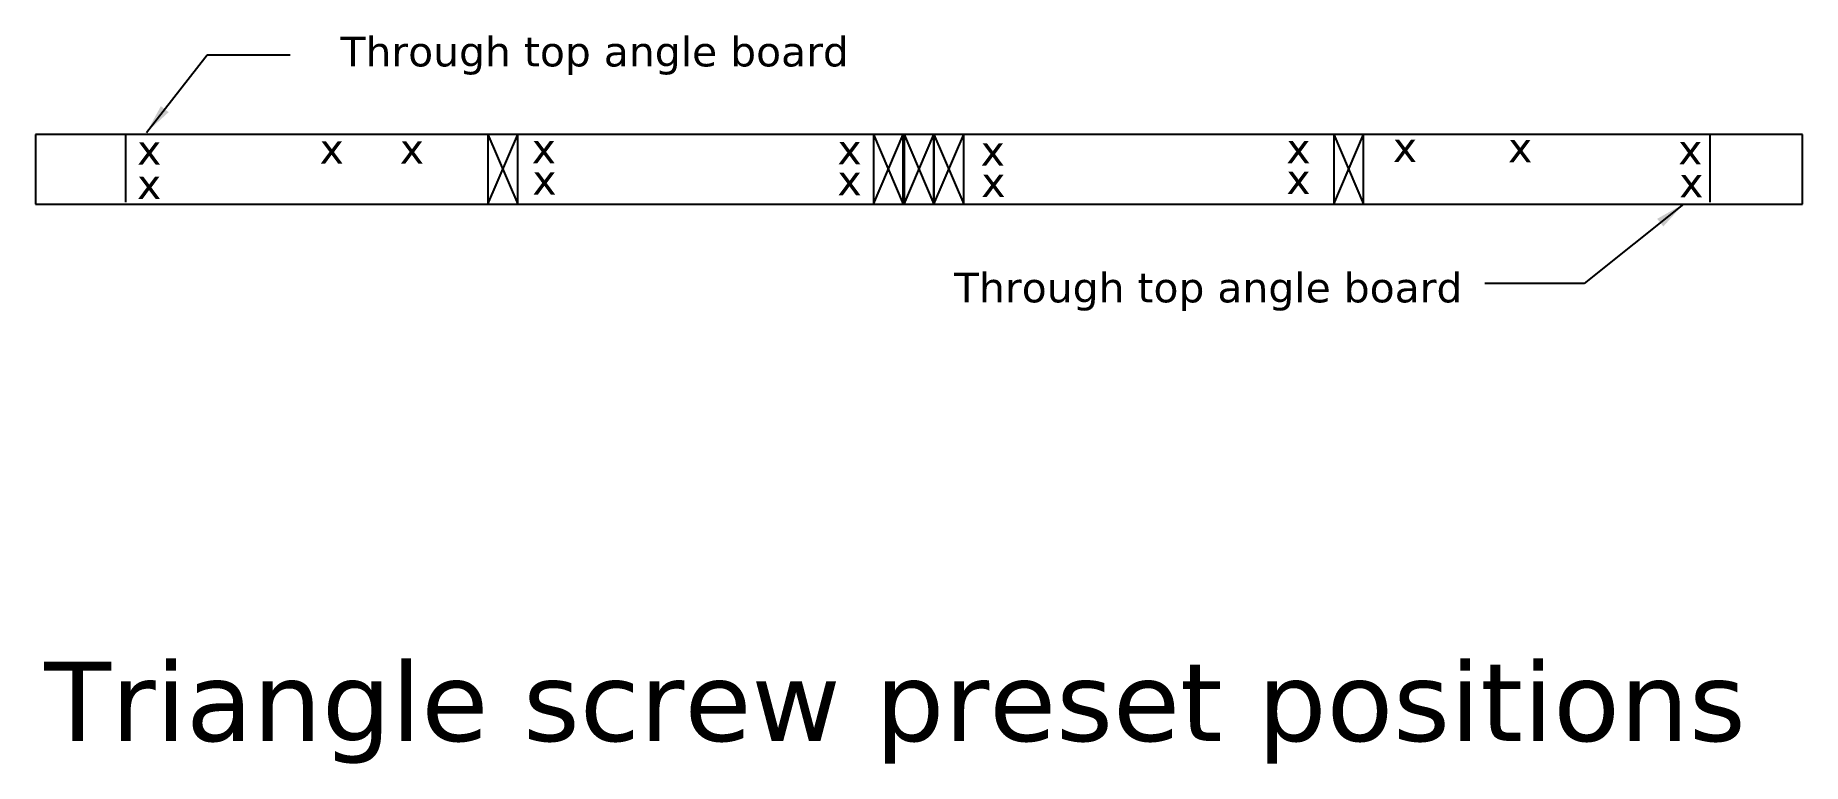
# Model space of a CAD drawing. Extents: x 0 to 89, y -28.2 to 8.5.
import ezdxf

# ---------------------------------------------------------------- set-up
doc = ezdxf.new("R2010")
doc.units = 0
doc.layers.get('0').update_dxf_attribs({"lineweight": 25, "true_color": 0xffffff})
doc.styles.get("Standard").update_dxf_attribs({"font": ''})
doc.styles.add('textstyle0', font='')
doc.styles.add('textstyle1', font='')
doc.styles.add('textstyle10', font='')
doc.styles.add('textstyle11', font='')
doc.styles.add('textstyle12', font='')
doc.styles.add('textstyle13', font='')
doc.styles.add('textstyle14', font='')
doc.styles.add('textstyle15', font='')
doc.styles.add('textstyle16', font='')
doc.styles.add('textstyle17', font='')
doc.styles.add('textstyle18', font='')
doc.styles.add('textstyle2', font='')
doc.styles.add('textstyle3', font='')
doc.styles.add('textstyle4', font='')
doc.styles.add('textstyle5', font='')
doc.styles.add('textstyle6', font='')
doc.styles.add('textstyle7', font='')
doc.styles.add('textstyle8', font='')
doc.styles.add('textstyle9', font='')
doc.styles.get('Standard').set_extended_font_data('txt')
doc.styles.get('textstyle0').set_extended_font_data('DejaVu Sans')
doc.styles.get('textstyle1').set_extended_font_data('DejaVu Sans')
doc.styles.get('textstyle10').set_extended_font_data('DejaVu Sans')
doc.styles.get('textstyle11').set_extended_font_data('DejaVu Sans')
doc.styles.get('textstyle12').set_extended_font_data('DejaVu Sans')
doc.styles.get('textstyle13').set_extended_font_data('DejaVu Sans')
doc.styles.get('textstyle14').set_extended_font_data('DejaVu Sans')
doc.styles.get('textstyle15').set_extended_font_data('DejaVu Sans')
doc.styles.get('textstyle16').set_extended_font_data('DejaVu Sans')
doc.styles.get('textstyle17').set_extended_font_data('DejaVu Sans')
doc.styles.get('textstyle18').set_extended_font_data('DejaVu Sans')
doc.styles.get('textstyle2').set_extended_font_data('DejaVu Sans')
doc.styles.get('textstyle3').set_extended_font_data('DejaVu Sans')
doc.styles.get('textstyle4').set_extended_font_data('DejaVu Sans')
doc.styles.get('textstyle5').set_extended_font_data('DejaVu Sans')
doc.styles.get('textstyle6').set_extended_font_data('DejaVu Sans')
doc.styles.get('textstyle7').set_extended_font_data('DejaVu Sans')
doc.styles.get('textstyle8').set_extended_font_data('DejaVu Sans')
doc.styles.get('textstyle9').set_extended_font_data('DejaVu Sans')
doc.dimstyles.get("Standard").update_dxf_attribs({"dimtxt": 2.5, "dimasz": 1.5, "dimexe": 1.25, "dimexo": 0.625, "dimtad": 1, "dimtxsty": 'Standard', "dimcen": 2.5, "dimadec": 0, "dimazin": 0, "dimtfac": 1, "dimtmove": 0, "dimatfit": 3, "dimfxl": 1, "dimarcsym": 0})

# ---------------------------------------------------------------- blocks, each defined once
blk = doc.blocks.new('vBlock')
for p, q in [((0, 3.5), (0, 0)), ((1.5, 3.5), (0, 3.5)), ((0, 3.5), (1.5, 0)), ((0, 0), (1.5, 3.5)), ((1.5, 0), (1.5, 3.5)), ((0, 0), (1.5, 0))]:
    blk.add_line(p, q)

msp = doc.modelspace()

# ---------------------------------------------------------------- linework, layer by layer
for p, q in [((89, 3.5), (0, 3.5)), ((0, 3.5), (0, 0)), ((4.559, 0.094), (4.559, 3.5)), ((84.341, 0.094), (84.341, 3.5)), ((89, 0), (89, 3.5)), ((0, 0), (89, 0))]:
    msp.add_line(p, q)

# ---------------------------------------------------------------- block references
for p in [(22.795, 0), (42.203, 0), (43.75, 0), (45.25, 0), (65.388, 0)]:
    msp.add_blockref('vBlock', p)

# ---------------------------------------------------------------- texts
at = {"char_height": 15, "attachment_point": 1}
for s, insert, style in [('\\H1.5;Through top angle board', (15.368, 8.432), 'textstyle17'), ('\\H1.5;x', (5.126, 3.482), 'textstyle13'), ('\\H1.5;x', (14.316, 3.537), 'textstyle5'), ('\\H1.5;x', (18.355, 3.537), 'textstyle6'), ('\\H1.5;x', (24.999, 3.55), 'textstyle2'), ('\\H1.5;x', (40.394, 3.5), 'textstyle0'), ('\\H1.5;x', (47.605, 3.436), 'textstyle11'), ('\\H1.5;x', (63, 3.557), 'textstyle9'), ('\\H1.5;x', (68.365, 3.614), 'textstyle4'), ('\\H1.5;x', (74.167, 3.605), 'textstyle3'), ('\\H1.5;x', (82.731, 3.493), 'textstyle15'), ('\\H1.5;x', (5.122, 1.757), 'textstyle12'), ('\\H1.5;x', (25.029, 1.975), 'textstyle1'), ('\\H1.5;x', (40.394, 1.946), 'textstyle18'), ('\\H1.5;x', (47.636, 1.86), 'textstyle10'), ('\\H1.5;x', (63, 2.003), 'textstyle8'), ('\\H1.5;x', (82.784, 1.835), 'textstyle14'), ('\\H1.5;Through top angle board', (46.267, -3.451), 'textstyle16'), ('\\H3.99999;Triangle screw preset positions', (0.459, -23.043), 'textstyle7')]:
    msp.add_mtext(s, dxfattribs=dict(at, insert=insert, style=style))

# ---------------------------------------------------------------- leaders
for points in [[(5.595, 3.594), (8.648, 7.52), (12.829, 7.52)], [(83, 0), (78, -4), (73, -4)]]:
    msp.add_leader(points, dimstyle='Standard', override={"dimscale": 1})

doc.saveas('drawing.dxf')
